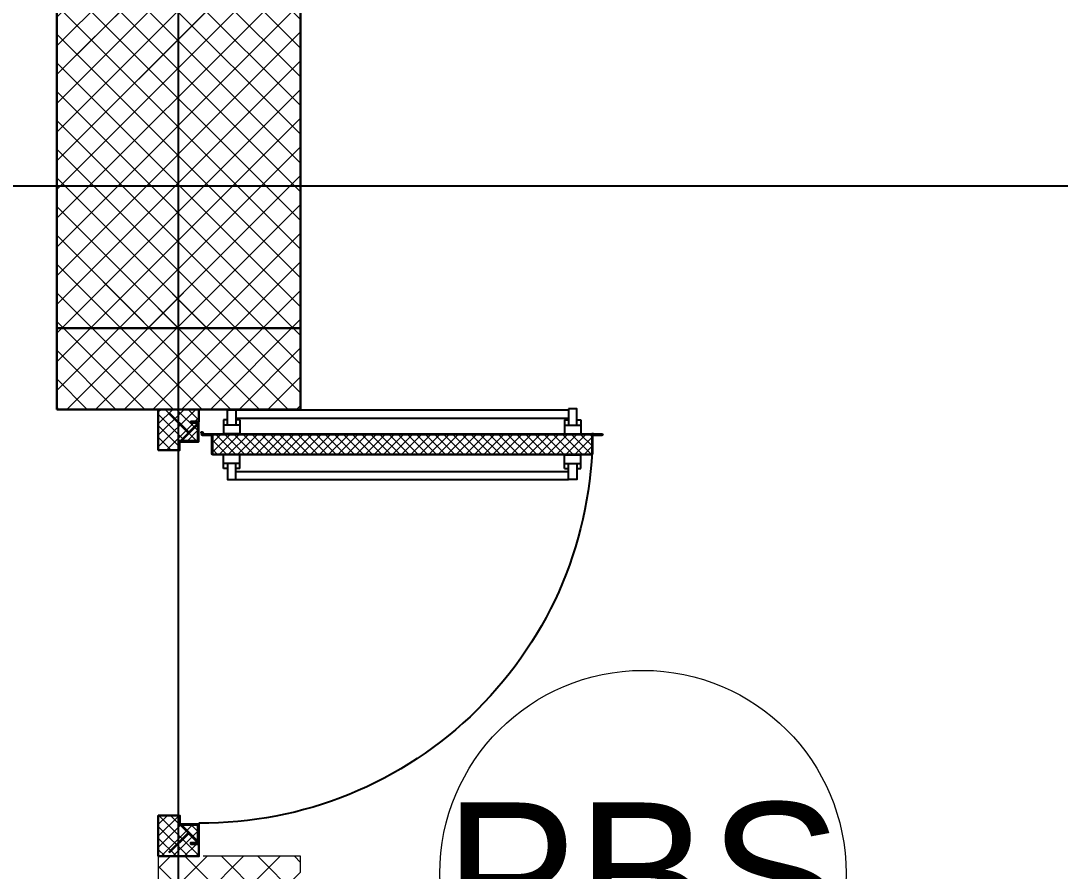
# Model space of a CAD drawing. Header units: millimetres. Extents: x -108 to 357, y -17 to 192.
# Drawn here: x 4.811 to 7.37, y 3.313 to 5.407 of the extents above; entities that cross this region are included whole.
import ezdxf
from ezdxf.enums import TextEntityAlignment as Align

# ---------------------------------------------------------------- set-up
doc = ezdxf.new("R2010")
doc.units = ezdxf.units.MM
doc.linetypes.add('ACAD_ISO02W100', pattern=[15, 12, -3])
doc.layers.get('defpoints').update_dxf_attribs({"color": 1})
for name, color, linetype, lineweight in [('ars', 11, 'Continuous', 0), ('ARSIR', 31, 'Continuous', 5), ('KOL', 1, 'Continuous', 30), ('KOLOM', 4, 'Continuous', 9), ('NOT', 7, 'Continuous', 20)]:
    doc.layers.add(name, color=color, linetype=linetype, lineweight=lineweight)
doc.layers.add('as', color=1, linetype='Continuous', plot=False)
for name, color, linetype in [('HID', 1, 'Continuous'), ('Kusen', 30, 'Continuous'), ('STL', 6, 'Continuous')]:
    doc.layers.add(name, color=color, linetype=linetype)
doc.styles.add('S', font='simplex', dxfattribs={"width": 0.75})
doc.styles.get("Standard").update_dxf_attribs({"font": 'arial.ttf'})
pattern_1 = [(45, (0, -5), (-0.03535534, 0.03535534), []), (135, (0, -5), (-0.03535534, -0.03535534), [])]
pattern_2 = [(225, (1.1, 1e-06), (-0.014142, 0.014142), []), (135, (1.1, 1e-06), (0.014142, 0.014142), [])]
pattern_3 = [(315, (-2e-13, 1e-06), (0.014142, 0.014142), []), (45, (-2e-13, 1e-06), (-0.014142, 0.014142), [])]

# ---------------------------------------------------------------- blocks, each defined once
blk = doc.blocks.new('NAV')
blk.add_circle((0, -0.4), 0.4)
at = {"style": 'S', "width": 0.75, "flags": 4}
blk.add_attdef('AV', text='', height=0.3, dxfattribs=at).set_placement((0, -0.4), align=Align.MIDDLE)
blk = doc.blocks.new('k1')
at = {"layer": 'ars'}
h = blk.add_hatch(dxfattribs=at)
h.set_pattern_fill('_USER', color=256, scale=0.05, angle=45, double=1, pattern_type=0)
h.set_pattern_definition(pattern_1)
h.paths.add_polyline_path([(-0.3, -0.55), (0.3, -0.55), (0.3, 0.55), (-0.3, 0.55)])
at = {"layer": 'KOL'}
blk.add_lwpolyline([(-0.3, -0.55), (0.3, -0.55), (0.3, 0.55), (-0.3, 0.55)], close=True, dxfattribs=at)
blk = doc.blocks.new('D-P90')
at = {"layer": 'ars'}
h = blk.add_hatch(dxfattribs=at)
h.set_pattern_fill('ANSI37', color=256, scale=0.005, angle=-90, style=0)
h.set_pattern_definition([(45, (-1350.94906, -1248.591899), (0.01122532015, -0.01122532015), []), (315, (-1350.94906, -1248.591899), (-0.01122532015, -0.01122532015), [])])
h.paths.add_polyline_path([(0.009, -0.1833, -0.414214), (0.01, -0.1843), (0.01, -1.1162, -0.414214), (0.009, -1.1172), (-0.0345, -1.1172, 0.414214), (-0.037, -1.1197), (-0.037, -1.142, -1), (-0.0385, -1.142), (-0.0385, -0.1585, -1), (-0.037, -0.1585), (-0.037, -0.1808, 0.414214), (-0.0345, -0.1833)])
at = {"layer": 'as'}
for p, q in [((-0.0395, -0.1577), (-0.0457, -0.1577)), ((-0.0425, -0.1608), (-0.0425, -0.1546))]:
    blk.add_line(p, q, dxfattribs=at)
at = {"layer": 'HID'}
for p, q in [((-0.0423, -0.1234), (-0.0907, -0.075)), ((0.9423, -0.1234), (0.9907, -0.075)), ((-0.0437, -0.1248), (-0.0915, -0.077)), ((0.9437, -0.1248), (0.9915, -0.077)), ((-0.0657, -0.147), (-0.023, -0.1043)), ((-0.0628, -0.147), (-0.023, -0.1072)), ((0.9657, -0.147), (0.923, -0.1043)), ((0.9628, -0.147), (0.923, -0.1072))]:
    blk.add_line(p, q, dxfattribs=at)
for points in [[(-0.0439, -0.1252), (-0.044, -0.1251), (-0.042, -0.1231), (-0.0419, -0.1232)], [(0.9439, -0.1252), (0.944, -0.1251), (0.942, -0.1231), (0.9419, -0.1232)]]:
    blk.add_lwpolyline(points, dxfattribs=at)
at = {"layer": 'KOL'}
blk.add_line((0.97, -0.13), (0.97, -0.15), dxfattribs=at)
at = {"layer": 'Kusen'}
for p, q in [((-0.0422, -0.1567), (-0.0378, -0.1577)), ((-0.0419, -0.1553), (-0.0376, -0.1562))]:
    blk.add_line(p, q, dxfattribs=at)
at = {"layer": 'Kusen', "ltscale": 2}
for p, q in [((-0.0986, -0.2206), (-0.0986, -1.0599)), ((-0.074, -0.2106), (-0.04, -0.2106)), ((-0.074, -0.2206), (-0.074, -0.2106)), ((-0.0615, -0.2506), (-0.0615, -0.2106)), ((-0.04, -0.2506), (-0.04, -0.2106)), ((0.0455, -0.2106), (0.0115, -0.2106)), ((0.0115, -0.2506), (0.0115, -0.2106)), ((0.033, -0.2506), (0.033, -0.2106)), ((0.0455, -0.2206), (0.0455, -0.2106)), ((0.0728, -0.2206), (0.0728, -1.0599)), ((-0.0786, -0.2406), (-0.0786, -1.0599)), ((-0.074, -0.2506), (-0.074, -0.2406)), ((-0.074, -0.2506), (-0.04, -0.2506)), ((0.0455, -0.2506), (0.0115, -0.2506)), ((0.0455, -0.2506), (0.0455, -0.2406)), ((0.0528, -0.2406), (0.0528, -1.0599)), ((-0.074, -1.0499), (-0.04, -1.0499)), ((-0.074, -1.0499), (-0.074, -1.0599)), ((-0.0615, -1.0499), (-0.0615, -1.0899)), ((-0.04, -1.0499), (-0.04, -1.0899)), ((0.0455, -1.0499), (0.0115, -1.0499)), ((0.0115, -1.0499), (0.0115, -1.0899)), ((0.033, -1.0499), (0.033, -1.0899)), ((0.0455, -1.0499), (0.0455, -1.0599)), ((-0.074, -1.0799), (-0.074, -1.0899)), ((-0.074, -1.0899), (-0.04, -1.0899)), ((0.0455, -1.0899), (0.0115, -1.0899)), ((0.0455, -1.0799), (0.0455, -1.0899))]:
    blk.add_line(p, q, dxfattribs=at)
for points in [[(-0.0986, -0.2406), (-0.0615, -0.2406), (-0.0615, -0.2206), (-0.0986, -0.2206), (-0.0986, -0.2406)], [(0.0728, -0.2406), (0.033, -0.2406), (0.033, -0.2206), (0.0728, -0.2206), (0.0728, -0.2406)], [(-0.1013, -1.0599), (-0.0615, -1.0599), (-0.0615, -1.0799), (-0.1013, -1.0799), (-0.1013, -1.0599)], [(0.0728, -1.0599), (0.033, -1.0599), (0.033, -1.0799), (0.0728, -1.0799), (0.0728, -1.0599)]]:
    blk.add_lwpolyline(points, dxfattribs=at)
at = {"layer": 'Kusen'}
blk.add_circle((-0.0425, -0.1577), 0.001, dxfattribs=at)
for radius, start, end in [(0.9611, 270, 0.4597), (0.0025, 75.7804, 11.3851)]:
    blk.add_arc((-0.0425, -0.1577), radius, start, end, dxfattribs=at)
at = {"layer": 'STL'}
for p, q in [((-0.0385, -0.1585), (-0.0385, -1.142)), ((-0.037, -0.1808), (-0.037, -0.1585)), ((-0.0345, -0.1833), (0.009, -0.1833)), ((0.01, -0.1843), (0.01, -1.1162)), ((-0.037, -1.1197), (-0.037, -1.142)), ((-0.0345, -1.1172), (0.009, -1.1172))]:
    blk.add_line(p, q, dxfattribs=at)
for points in [[(0, -0.1002), (0, -0.1032), (-0.0185, -0.1032, 0.414214), (-0.02, -0.1047), (-0.02, -0.148, -0.414214), (-0.022, -0.15), (-0.068, -0.15, -0.414214), (-0.07, -0.148), (-0.07, -0.13), (-0.067, -0.13), (-0.067, -0.1455, 0.414214), (-0.0655, -0.147), (-0.0245, -0.147, 0.414214), (-0.023, -0.1455), (-0.023, -0.1022, -0.414214), (-0.021, -0.1002)], [(0.9, -0.1002), (0.9, -0.1032), (0.9185, -0.1032, -0.414214), (0.92, -0.1047), (0.92, -0.148, 0.414214), (0.922, -0.15), (0.968, -0.15, 0.414214), (0.97, -0.148), (0.97, -0.13), (0.967, -0.13), (0.967, -0.1455, -0.414214), (0.9655, -0.147), (0.9245, -0.147, -0.414214), (0.923, -0.1455), (0.923, -0.1022, 0.414214), (0.921, -0.1002)]]:
    blk.add_lwpolyline(points, format="xyb", close=True, dxfattribs=at)
blk.add_lwpolyline([(0.009, -0.1818), (-0.0345, -0.1818, -0.414214), (-0.0355, -0.1808), (-0.0355, -0.1585, 1), (-0.04, -0.1585), (-0.04, -1.142, 1), (-0.0355, -1.142), (-0.0355, -1.1197, -0.414214), (-0.0345, -1.1187), (0.009, -1.1187, 0.414214), (0.0115, -1.1162), (0.0115, -0.1843)], format="xyb", dxfattribs=at)
for centre, radius, start, end in [((-0.0377, -0.1585), 0.00075, 0, 180), ((-0.0345, -0.1808), 0.0025, 180, 270), ((0.009, -0.1843), 0.0025, 360, 90), ((0.009, -0.1843), 0.001, 360, 90), ((-0.0345, -1.1197), 0.0025, 90, 180), ((0.009, -1.1162), 0.001, 270, 0), ((-0.0377, -1.142), 0.00075, 180, 0)]:
    blk.add_arc(centre, radius, start, end, dxfattribs=at)
blk = doc.blocks.new('PINTU DARURAT')
at = {"layer": 'ARSIR'}
h = blk.add_hatch(dxfattribs=at)
h.set_pattern_fill('_USER', color=256, scale=0.02, angle=315, style=0, double=1, pattern_type=0)
h.set_pattern_definition(pattern_3)
edge = h.paths.add_edge_path()
edge.add_line((0, 0), (0.1, 0))
edge.add_line((0.1, 0), (0.1, 0.0502))
edge.add_line((0.1, 0.0502), (0.077, 0.0502))
edge.add_line((0.077, 0.0502), (0.077, 0.0955))
edge.add_arc((0.0755, 0.0955), 0.0015, 360, 450)
edge.add_line((0.0755, 0.097), (0.0345, 0.097))
edge.add_arc((0.0345, 0.0955), 0.0015, 90, 180)
edge.add_line((0.033, 0.0955), (0.033, 0.08))
edge.add_line((0.033, 0.08), (0.03, 0.08))
edge.add_line((0.03, 0.08), (0.03, 0.1))
edge.add_line((0.03, 0.1), (0, 0.1))
edge.add_line((0, 0.1), (0, 0))
h = blk.add_hatch(dxfattribs=at)
h.set_pattern_fill('_USER', color=256, scale=0.02, angle=315, style=0, double=1, pattern_type=0)
h.set_pattern_definition(pattern_3)
edge = h.paths.add_edge_path()
edge.add_line((0, 0), (0.1, 0))
edge.add_line((0.1, 0), (0.1, 0.0502))
edge.add_line((0.1, 0.0502), (0.077, 0.0502))
edge.add_line((0.077, 0.0502), (0.077, 0.0955))
edge.add_arc((0.0755, 0.0955), 0.0015, 360, 450)
edge.add_line((0.0755, 0.097), (0.0345, 0.097))
edge.add_arc((0.0345, 0.0955), 0.0015, 90, 180)
edge.add_line((0.033, 0.0955), (0.033, 0.08))
edge.add_line((0.033, 0.08), (0.03, 0.08))
edge.add_line((0.03, 0.08), (0.03, 0.1))
edge.add_line((0.03, 0.1), (0, 0.1))
edge.add_line((0, 0.1), (0, 0))
h = blk.add_hatch(dxfattribs=at)
h.set_pattern_fill('_USER', color=256, scale=0.02, angle=315, style=0, double=1, pattern_type=0)
h.set_pattern_definition(pattern_2)
edge = h.paths.add_edge_path()
edge.add_line((1.1, 0), (1, 0))
edge.add_line((1, 0), (1, 0.0502))
edge.add_line((1, 0.0502), (1.023, 0.0502))
edge.add_line((1.023, 0.0502), (1.023, 0.0955))
edge.add_arc((1.0245, 0.0955), 0.0015, -630, -540, ccw=False)
edge.add_line((1.0245, 0.097), (1.0655, 0.097))
edge.add_arc((1.0655, 0.0955), 0.0015, -360, -270, ccw=False)
edge.add_line((1.067, 0.0955), (1.067, 0.08))
edge.add_line((1.067, 0.08), (1.07, 0.08))
edge.add_line((1.07, 0.08), (1.07, 0.1))
edge.add_line((1.07, 0.1), (1.1, 0.1))
edge.add_line((1.1, 0.1), (1.1, 0))
h = blk.add_hatch(dxfattribs=at)
h.set_pattern_fill('_USER', color=256, scale=0.02, angle=315, style=0, double=1, pattern_type=0)
h.set_pattern_definition(pattern_2)
edge = h.paths.add_edge_path()
edge.add_line((1.1, 0), (1, 0))
edge.add_line((1, 0), (1, 0.0502))
edge.add_line((1, 0.0502), (1.023, 0.0502))
edge.add_line((1.023, 0.0502), (1.023, 0.0955))
edge.add_arc((1.0245, 0.0955), 0.0015, -630, -540, ccw=False)
edge.add_line((1.0245, 0.097), (1.0655, 0.097))
edge.add_arc((1.0655, 0.0955), 0.0015, -360, -270, ccw=False)
edge.add_line((1.067, 0.0955), (1.067, 0.08))
edge.add_line((1.067, 0.08), (1.07, 0.08))
edge.add_line((1.07, 0.08), (1.07, 0.1))
edge.add_line((1.07, 0.1), (1.1, 0.1))
edge.add_line((1.1, 0.1), (1.1, 0))
at = {"layer": 'KOL'}
blk.add_line((1.1, 0.1), (1.1, 0), dxfattribs=at)
blk.add_line((1.1, 0.1), (1.1, 0), dxfattribs=at)
blk.add_line((1.1, 0.1), (1.1, 0), dxfattribs=at)
blk.add_line((1.1, 0.1), (1.1, 0), dxfattribs=at)
for points in [[(0, 0), (0.1, 0), (0.1, 0.0502), (0.077, 0.0502), (0.077, 0.0955, 0.414214), (0.0755, 0.097), (0.0345, 0.097, 0.414214), (0.033, 0.0955), (0.033, 0.08), (0.03, 0.08), (0.03, 0.1), (0, 0.1)], [(0, 0), (0.1, 0), (0.1, 0.0502), (0.077, 0.0502), (0.077, 0.0955, 0.414214), (0.0755, 0.097), (0.0345, 0.097, 0.414214), (0.033, 0.0955), (0.033, 0.08), (0.03, 0.08), (0.03, 0.1), (0, 0.1)], [(1.1, 0), (1, 0), (1, 0.0502), (1.023, 0.0502), (1.023, 0.0955, -0.414214), (1.0245, 0.097), (1.0655, 0.097, -0.414214), (1.067, 0.0955), (1.067, 0.08), (1.07, 0.08), (1.07, 0.1), (1.1, 0.1)], [(1.1, 0), (1, 0), (1, 0.0502), (1.023, 0.0502), (1.023, 0.0955, -0.414214), (1.0245, 0.097), (1.0655, 0.097, -0.414214), (1.067, 0.0955), (1.067, 0.08), (1.07, 0.08), (1.07, 0.1), (1.1, 0.1)]]:
    blk.add_lwpolyline(points, format="xyb", close=True, dxfattribs=at)
at = {"layer": 'Kusen', "xscale": -1, "rotation": 180}
blk.add_blockref('D-P90', (0.1, -0.05), dxfattribs=at)
blk = doc.blocks.new("k1'")
at = {"layer": 'ars'}
h = blk.add_hatch(dxfattribs=at)
h.set_pattern_fill('_USER', color=256, scale=0.05, angle=45, double=1, pattern_type=0)
h.set_pattern_definition(pattern_1)
h.paths.add_polyline_path([(-0.3, -0.45), (0.3, -0.45), (0.3, 0.45), (-0.3, 0.45)])
at = {"layer": 'KOL'}
blk.add_lwpolyline([(-0.3, -0.45), (0.3, -0.45), (0.3, 0.45), (-0.3, 0.45)], close=True, dxfattribs=at)
blk = doc.blocks.new('T.DAR')
at = {"layer": 'ars'}
h = blk.add_hatch(dxfattribs=at)
h.set_pattern_fill('ANSI37', color=256, scale=0.02, style=0)
h.set_pattern_definition([(45, (6.5, -8e-06), (-0.0449013, 0.0449013), []), (135, (6.5, -8e-06), (-0.0449013, -0.0449013), [])])
h.paths.add_polyline_path([(6.45, 2.2), (6.8, 2.2), (6.8, 7), (6.45, 7)])
at = {"layer": 'KOLOM', "linetype": 'ACAD_ISO02W100', "ltscale": 0.02}
blk.add_lwpolyline([(6.8, 2.2), (6.45, 2.2), (6.45, 7), (6.8, 7)], close=True, dxfattribs=at)
at = {"layer": 'KOL', "xscale": -1, "rotation": 180}
blk.add_blockref('k1', (6.5, 0.55), dxfattribs=at)
blk = doc.blocks.new('A-DAS')
at = {"layer": 'as'}
for p, q in [((-25.4, 0.55), (-25.4, 15.75)), ((-37.8, 7.65), (36.6, 7.65))]:
    blk.add_line(p, q, dxfattribs=at)
at = {"color": 2, "rotation": 270}
blk.add_blockref('PINTU DARURAT', (-25.45, 7.1), dxfattribs=at)
blk.add_blockref('PINTU DARURAT', (-25.45, 7.1), dxfattribs=at)
blk.add_blockref('PINTU DARURAT', (-25.45, 7.1), dxfattribs=at)
at = {"layer": 'defpoints', "xscale": -1, "rotation": 180}
blk.add_blockref('T.DAR', (-31.9, 8.2), dxfattribs=at)
at = {"layer": 'KOL'}
for name, p in [('k1', (-25.4, 7.65)), ('k1', (-25.4, 7.65)), ("k1'", (-25.4, 7.75)), ("k1'", (-25.4, 7.75))]:
    blk.add_blockref(name, p, dxfattribs=at)

msp = doc.modelspace()

# ---------------------------------------------------------------- block references
msp.add_blockref('A-DAS', (30.6, -2.65))
at = {"layer": 'NOT'}
ref = msp.add_blockref('NAV', (6.34298, 3.8075), dxfattribs=dict(at, xscale=1.25, yscale=1.25, zscale=1.25))
ref.add_attrib('AV', 'PBS', dxfattribs={"layer": '0', "height": 0.35, "flags": 4}).set_placement((6.34298, 3.3075), align=Align.MIDDLE)

doc.saveas('drawing.dxf')
